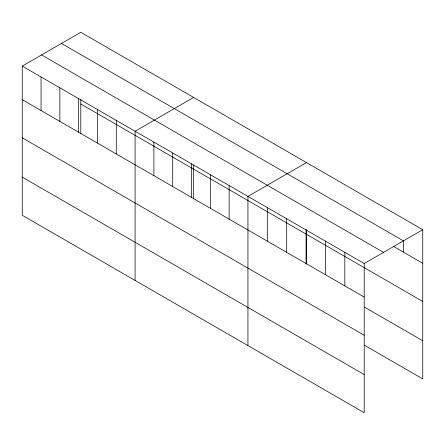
<?xml version="1.0" encoding="UTF-8"?>
<svg xmlns="http://www.w3.org/2000/svg" width="445" height="445" viewBox="0 0 445 445"><rect width="100%" height="100%" fill="white"/><g stroke="black" fill="none" stroke-linecap="round" stroke-linejoin="round"><path stroke-width="0.67" d="M22.25 66.094L364.199 263.518L364.199 412.71L22.25 215.285L22.25 66.094L80.801 32.29L422.75 229.715L422.75 378.906L364.616 345.342M193.642 97.444L135.096 131.242L135.096 280.433M306.488 162.592L247.937 196.395L247.937 345.587M364.199 263.518L422.75 229.715M61.477 43.449L403.431 240.867M393.391 246.346L422.75 263.295M41.569 54.941L383.523 252.365M80.801 104.024L422.75 301.449M22.25 99.674L364.199 297.099M364.616 307.195L422.75 340.753M22.25 137.828L364.199 335.252M22.25 177.132L364.199 374.557M403.37 240.456L403.37 252.109M344.825 252.332L344.825 285.913M325.445 241.145L325.445 274.726M306.488 229.553L306.488 264.141M306.071 229.954L306.071 263.535M286.691 218.768L286.691 252.348M267.317 207.581L267.317 241.162M229.131 185.537L229.131 219.118M210.324 174.679L210.324 208.26M193.642 165.084L193.642 198.993M191.517 163.821L191.517 197.402M172.71 152.958L172.71 186.538M153.903 142.1L153.903 175.68M116.284 120.384L116.284 153.964M97.477 109.526L97.477 143.106M80.801 99.252L80.801 133.845M78.67 98.668L78.67 132.248M59.864 87.81L59.864 121.39M41.057 76.952L41.057 110.532"/></g></svg>
